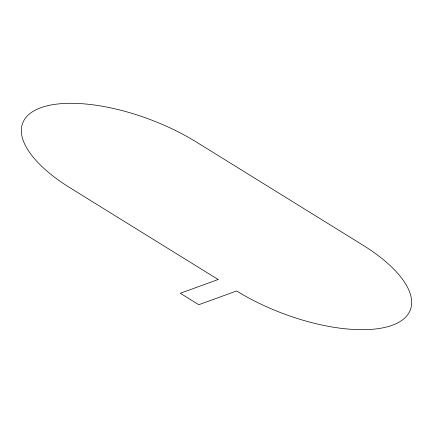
<?xml version="1.0" encoding="UTF-8"?>
<svg xmlns="http://www.w3.org/2000/svg" width="433" height="433" viewBox="0 0 433 433"><rect width="100%" height="100%" fill="white"/><g stroke="black" fill="none" stroke-linecap="round" stroke-linejoin="round"><path stroke-width="0.65" d="M218.14 279.512L180.285 293.271L198.779 304.718L236.635 290.96A118.258 48.474 20.7 0 0 392.195 325.28A118.258 48.474 20.7 0 0 362.816 245.094L196.365 142.04A118.258 48.474 20.7 0 0 40.805 107.72A118.258 48.474 20.7 0 0 70.184 187.906L218.14 279.512"/></g></svg>
